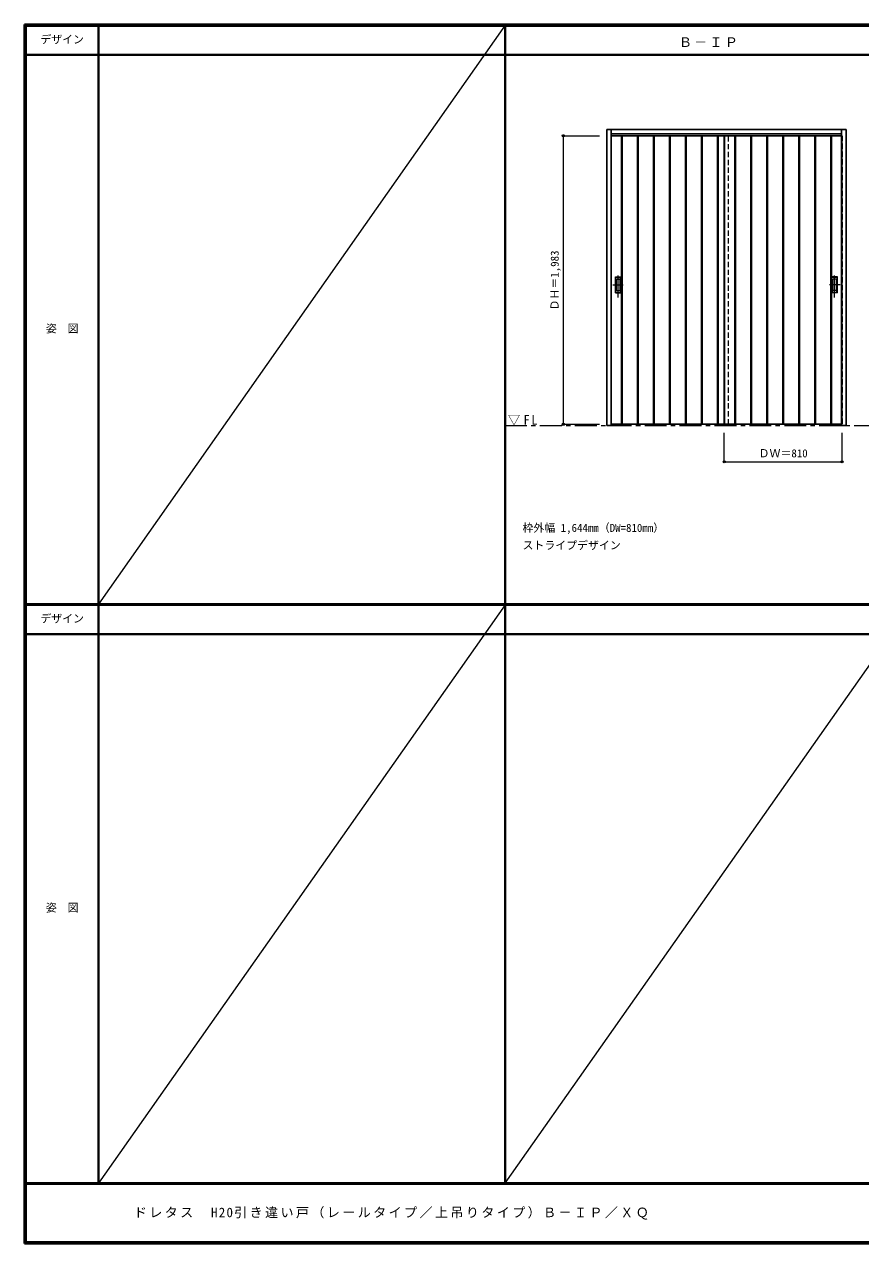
# Model space of a CAD drawing. Units: millimetres, scale not verified. Extents: x -6000 to 5700, y -4307 to 4260.
# Drawn here: x -6000 to -250, y -4205 to 4175 of the extents above; entities that cross this region are included whole.
import ezdxf
from ezdxf.enums import TextEntityAlignment as Align

# ---------------------------------------------------------------- set-up
doc = ezdxf.new("R2010")
doc.units = ezdxf.units.MM
doc.header["$LTSCALE"] = 30
doc.header["$PDMODE"] = 32
doc.header["$PDSIZE"] = 15
doc.linetypes.add('CHAIN1', pattern=[8, 5, -1, 1, -1])
doc.linetypes.add('DASHED1', pattern=[1.8, 1.2, -0.6])
for name, color, linetype, lineweight in [('0-0_補助線', 7, 'CHAIN1', 18), ('0-2_扉', 3, 'Continuous', 25), ('0-4_枠', 3, 'Continuous', 25), ('0-6_引手', 7, 'Continuous', 18), ('0-B_寸法', 4, 'Continuous', 9), ('F-1_枠', 6, 'Continuous', 40), ('F-A_文字', 7, 'Continuous', 18)]:
    doc.layers.add(name, color=color, linetype=linetype, lineweight=lineweight)
doc.layers.add('0-A_文字', color=7, linetype='Continuous')
doc.styles.add('ＭＳ ゴシック', font='')
doc.styles.get('ＭＳ ゴシック').set_extended_font_data('MS Gothic')

msp = doc.modelspace()

# ---------------------------------------------------------------- linework, layer by layer
at = {"layer": '0-0_補助線'}
msp.add_line((-2695, 1418), (5690, 1418), dxfattribs=at)
at = {"layer": '0-2_扉', "color": 4, "linetype": 'DASHED1', "lineweight": 9}
for p, q in [((-1968, 3409.5), (-1968, 1426.5)), ((-1965, 3409.5), (-1968, 3409.5)), ((-1158, 1426.5), (-1158, 3409.5)), ((-381, 3409.5), (-378, 3409.5)), ((-1968, 1426.5), (-1965, 1426.5))]:
    msp.add_line(p, q, dxfattribs=at)
at = {"layer": '0-2_扉'}
for p, q in [((-1966, 1426.5), (-1966, 3409.5)), ((-381, 3409.5), (-1965, 3409.5)), ((-1895, 1426.5), (-1895, 3409.5)), ((-1891, 1426.5), (-1891, 3409.5)), ((-1785, 1426.5), (-1785, 3409.5)), ((-1781, 1426.5), (-1781, 3409.5)), ((-1675, 1426.5), (-1675, 3409.5)), ((-1671, 1426.5), (-1671, 3409.5)), ((-1565, 1426.5), (-1565, 3409.5)), ((-1561, 1426.5), (-1561, 3409.5)), ((-1455, 1426.5), (-1455, 3409.5)), ((-1451, 1426.5), (-1451, 3409.5)), ((-1345, 1426.5), (-1345, 3409.5)), ((-1341, 1426.5), (-1341, 3409.5)), ((-1235, 1426.5), (-1235, 3409.5)), ((-1231, 1426.5), (-1231, 3409.5)), ((-1188, 1426.5), (-1188, 3409.5)), ((-1186, 1426.5), (-1186, 3409.5)), ((-1115, 1426.5), (-1115, 3409.5)), ((-1111, 1426.5), (-1111, 3409.5)), ((-1005, 1426.5), (-1005, 3409.5)), ((-1001, 1426.5), (-1001, 3409.5)), ((-895, 1426.5), (-895, 3409.5)), ((-891, 1426.5), (-891, 3409.5)), ((-785, 1426.5), (-785, 3409.5)), ((-781, 1426.5), (-781, 3409.5)), ((-675, 1426.5), (-675, 3409.5)), ((-671, 1426.5), (-671, 3409.5)), ((-565, 1426.5), (-565, 3409.5)), ((-561, 1426.5), (-561, 3409.5)), ((-455, 1426.5), (-455, 3409.5)), ((-451, 1426.5), (-451, 3409.5)), ((-380, 1426.5), (-380, 3409.5)), ((-1965, 1426.5), (-381, 1426.5)), ((-381, 1426.7), (-381, 1427.04))]:
    msp.add_line(p, q, dxfattribs=at)
at = {"layer": '0-2_扉', "color": 7, "lineweight": 18}
for p, q in [((-1893, 1426.5), (-1893, 3409.5)), ((-1783, 1426.5), (-1783, 3409.5)), ((-1673, 1426.5), (-1673, 3409.5)), ((-1563, 1426.5), (-1563, 3409.5)), ((-1453, 1426.5), (-1453, 3409.5)), ((-1343, 1426.5), (-1343, 3409.5)), ((-1233, 1426.5), (-1233, 3409.5)), ((-1113, 1426.5), (-1113, 3409.5)), ((-1003, 1426.5), (-1003, 3409.5)), ((-893, 1426.5), (-893, 3409.5)), ((-783, 1426.5), (-783, 3409.5)), ((-673, 1426.5), (-673, 3409.5)), ((-563, 1426.5), (-563, 3409.5)), ((-453, 1426.5), (-453, 3409.5))]:
    msp.add_line(p, q, dxfattribs=at)
at = {"layer": '0-2_扉', "color": 4, "linetype": 'DASHED1', "lineweight": 9}
msp.add_lwpolyline([(-378, 3409.5), (-378, 1426.5), (-381, 1426.5)], dxfattribs=at)
at = {"layer": '0-4_枠'}
for p, q in [((-1995, 1418), (-1995, 3453)), ((-1995, 3453), (-351, 3453)), ((-1965, 1418), (-1965, 3453)), ((-381, 1427.04), (-381, 3453)), ((-351, 1418), (-351, 3453)), ((-1965, 3423), (-381, 3423)), ((-381, 1418), (-381, 1426.7)), ((-1965, 1418), (-1995, 1418)), ((-351, 1418), (-381, 1418))]:
    msp.add_line(p, q, dxfattribs=at)
at = {"layer": '0-6_引手'}
for p, q in [((-1936, 2439), (-1898, 2439)), ((-1936, 2329), (-1936, 2439)), ((-1898, 2329), (-1898, 2439)), ((-410, 2439), (-448, 2439)), ((-448, 2329), (-448, 2439)), ((-410, 2329), (-410, 2439)), ((-1929.5, 2423), (-1904.5, 2423)), ((-1929.5, 2345), (-1929.5, 2423)), ((-1904.5, 2345), (-1904.5, 2423)), ((-416.5, 2423), (-441.5, 2423)), ((-441.5, 2345), (-441.5, 2423)), ((-416.5, 2345), (-416.5, 2423)), ((-1936, 2329), (-1898, 2329)), ((-1929.5, 2345), (-1904.5, 2345)), ((-410, 2329), (-448, 2329)), ((-416.5, 2345), (-441.5, 2345))]:
    msp.add_line(p, q, dxfattribs=at)
at = {"layer": '0-6_引手', "linetype": 'CHAIN1'}
for p, q in [((-1917, 2298.77), (-1917, 2469.62)), ((-429, 2298.77), (-429, 2469.62)), ((-1955.07, 2384), (-1882.56, 2384)), ((-390.93, 2384), (-463.44, 2384))]:
    msp.add_line(p, q, dxfattribs=at)
at = {"layer": '0-6_引手', "linetype": 'DASHED1'}
for p, q in [((-1901, 2333), (-1901, 2435)), ((-445, 2333), (-445, 2435)), ((-1933, 2333), (-1901, 2333)), ((-413, 2333), (-445, 2333))]:
    msp.add_line(p, q, dxfattribs=at)
for points in [[(-1933, 2333), (-1933, 2435), (-1901, 2435)], [(-413, 2333), (-413, 2435), (-445, 2435)]]:
    msp.add_lwpolyline(points, dxfattribs=at)
at = {"layer": '0-B_寸法'}
for p, q in [((-2295, 3409.5), (-2045, 3409.5)), ((-2295, 3409.5), (-2295, 1426.5)), ((-2295, 1426.5), (-2045, 1426.5)), ((-1188, 1168), (-1188, 1368)), ((-378, 1168), (-378, 1368)), ((-1188, 1168), (-378, 1168))]:
    msp.add_line(p, q, dxfattribs=at)
at = {"layer": '0-B_寸法', "color": 7}
for p in [(-2295, 3409.5), (-2295, 1426.5), (-1188, 1168), (-378, 1168)]:
    msp.add_point(p, dxfattribs=at)
at = {"layer": 'F-1_枠'}
for p, q in [((-6000, 4175), (5700, 4175)), ((-6000, 4175), (-6000, -4205)), ((-6000, 4170), (5700, 4170)), ((-6000, 4165), (5700, 4165)), ((-5995, 4175), (-5995, -4205)), ((-5990, 4175), (-5990, -4205)), ((-5490, 4175), (-5490, -3790)), ((-2695, -3790), (-2695, 4175)), ((-6000, 3965), (5700, 3965)), ((-6000, 190.5), (5700, 190.5)), ((-6000, 187.5), (5700, 187.5)), ((-6000, 184.5), (5700, 184.5)), ((-6000, -15.5), (5700, -15.5)), ((5700, -3790), (-6000, -3790)), ((5700, -3795), (-6000, -3795)), ((5700, -4195), (-6000, -4195)), ((5700, -4200), (-6000, -4200)), ((5700, -4205), (-6000, -4205))]:
    msp.add_line(p, q, dxfattribs=at)
at = {"layer": 'F-A_文字'}
for p, q in [((-2695, 4170), (-5490, 190.5)), ((-2695, 184.5), (-5490, -3790)), ((-2695, -3790), (100, 184.5))]:
    msp.add_line(p, q, dxfattribs=at)

# ---------------------------------------------------------------- texts
at = {"layer": '0-A_文字', "style": 'ＭＳ ゴシック'}
for s, p in [('枠外幅 1,644mm（DW=810mm）', (-2575, 670.5)), ('ストライプデザイン', (-2575, 550.5))]:
    msp.add_text(s, height=54.99, dxfattribs=at).set_placement(p, align=Align.BOTTOM_LEFT)
at = {"layer": '0-A_文字', "char_height": 65.98, "attachment_point": 7, "style": 'ＭＳ ゴシック'}
for s, insert in [('\\T1.17;Ｂ－ＩＰ', (-1500, 4020)), ('\\T1.26;\\W0.95;▽FL', (-2676.25, 1418))]:
    msp.add_mtext(s, dxfattribs=dict(at, insert=insert))
at = {"layer": '0-B_寸法', "color": 7, "style": 'ＭＳ ゴシック'}
msp.add_text('ＤＨ＝1,983', height=54.99, rotation=90, dxfattribs=at).set_placement((-2310, 2208.75), align=Align.BOTTOM_LEFT)
msp.add_text('ＤＷ＝810', height=54.99, dxfattribs=at).set_placement((-951.75, 1183), align=Align.BOTTOM_LEFT)
at = {"layer": 'F-A_文字', "style": 'ＭＳ ゴシック'}
for s, p in [('デザイン', (-5890, 4027.5)), ('姿\u3000図', (-5852.5, 2040.25)), ('デザイン', (-5890, 47)), ('姿\u3000図', (-5852.5, -1940.25))]:
    msp.add_text(s, height=54.99, dxfattribs=at).set_placement(p, align=Align.BOTTOM_LEFT)
at = {"layer": 'F-A_文字', "insert": (-5247.55, -4040), "char_height": 65.98, "attachment_point": 7, "style": 'ＭＳ ゴシック'}
msp.add_mtext('\\T1.18;ドレタス\u3000H20引き違い戸（レールタイプ／上吊りタイプ）Ｂ－ＩＰ／ＸＱ', dxfattribs=at)

doc.saveas('drawing.dxf')
